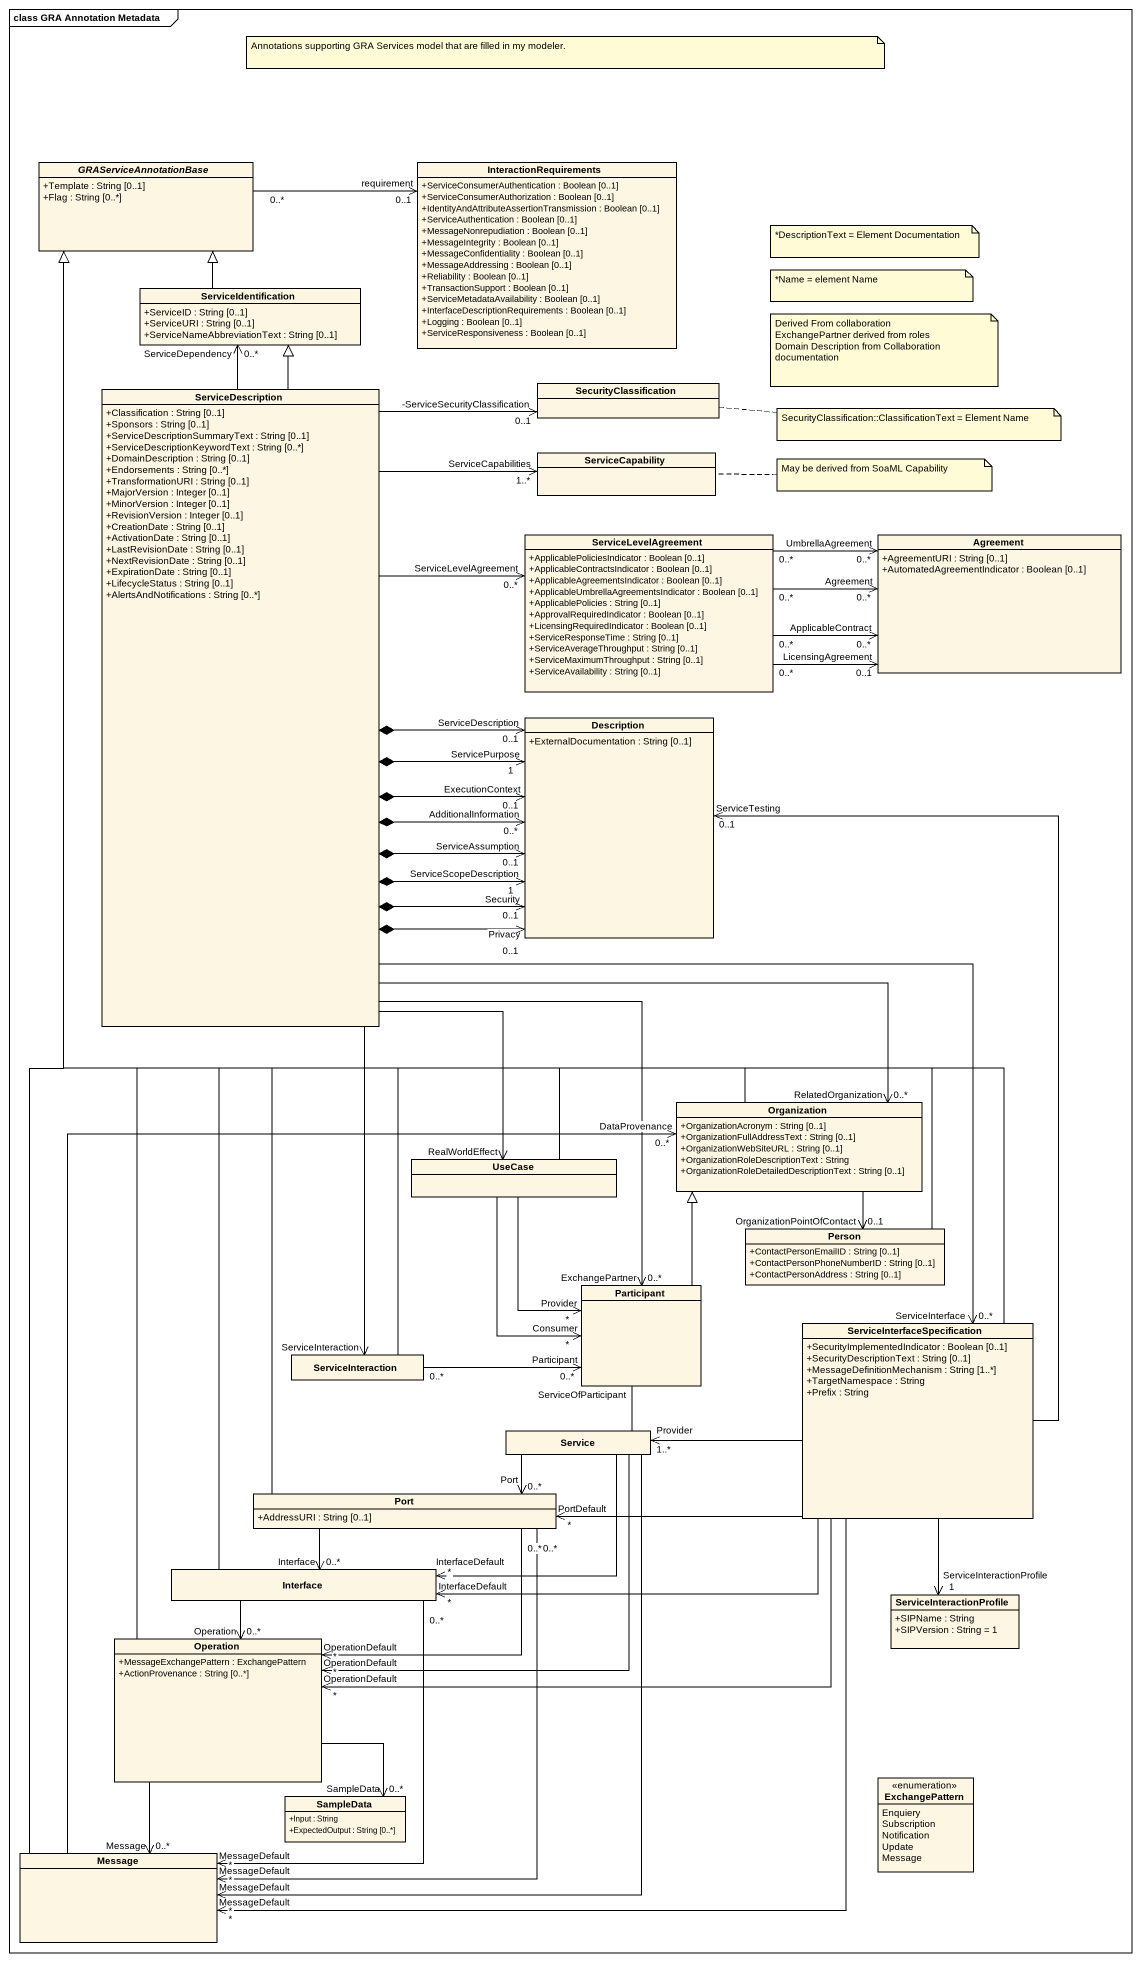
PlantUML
@startuml
mainframe class GRA Annotation Metadata
hide circle
hide empty members
skinparam classAttributeIconSize 0
abstract class GRAServiceAnnotationBase {
  +Template : String [0..1]
  +Flag : String [0..*]
}
class InteractionRequirements {
  +ServiceConsumerAuthentication : Boolean [0..1]
  +ServiceConsumerAuthorization : Boolean [0..1]
  +IdentityAndAttributeAssertionTransmission : Boolean [0..1]
  +ServiceAuthentication : Boolean [0..1]
  +MessageNonrepudiation : Boolean [0..1]
  +MessageIntegrity : Boolean [0..1]
  +MessageConfidentiality : Boolean [0..1]
  +MessageAddressing : Boolean [0..1]
  +Reliability : Boolean [0..1]
  +TransactionSupport : Boolean [0..1]
  +ServiceMetadataAvailability : Boolean [0..1]
  +InterfaceDescriptionRequirements : Boolean [0..1]
  +Logging : Boolean [0..1]
  +ServiceResponsiveness : Boolean [0..1]
}
class ServiceIdentification {
  +ServiceID : String [0..1]
  +ServiceURI : String [0..1]
  +ServiceNameAbbreviationText : String [0..1]
}
class SecurityClassification
class ServiceDescription {
  +Classification : String [0..1]
  +Sponsors : String [0..1]
  +ServiceDescriptionSummaryText : String [0..1]
  +ServiceDescriptionKeywordText : String [0..*]
  +DomainDescription : String [0..1]
  +Endorsements : String [0..*]
  +TransformationURI : String [0..1]
  +MajorVersion : Integer [0..1]
  +MinorVersion : Integer [0..1]
  +RevisionVersion : Integer [0..1]
  +CreationDate : String [0..1]
  +ActivationDate : String [0..1]
  +LastRevisionDate : String [0..1]
  +NextRevisionDate : String [0..1]
  +ExpirationDate : String [0..1]
  +LifecycleStatus : String [0..1]
  +AlertsAndNotifications : String [0..*]
}
class ServiceCapability
class ServiceLevelAgreement {
  +ApplicablePoliciesIndicator : Boolean [0..1]
  +ApplicableContractsIndicator : Boolean [0..1]
  +ApplicableAgreementsIndicator : Boolean [0..1]
  +ApplicableUmbrellaAgreementsIndicator : Boolean [0..1]
  +ApplicablePolicies : String [0..1]
  +ApprovalRequiredIndicator : Boolean [0..1]
  +LicensingRequiredIndicator : Boolean [0..1]
  +ServiceResponseTime : String [0..1]
  +ServiceAverageThroughput : String [0..1]
  +ServiceMaximumThroughput : String [0..1]
  +ServiceAvailability : String [0..1]
}
class Agreement {
  +AgreementURI : String [0..1]
  +AutomatedAgreementIndicator : Boolean [0..1]
}
class Description {
  +ExternalDocumentation : String [0..1]
}
class Organization {
  +OrganizationAcronym : String [0..1]
  +OrganizationFullAddressText : String [0..1]
  +OrganizationWebSiteURL : String [0..1]
  +OrganizationRoleDescriptionText : String
  +OrganizationRoleDetailedDescriptionText : String [0..1]
}
class "UseCase" as UseCase_
class "Person" as Person_ {
  +ContactPersonEmailID : String [0..1]
  +ContactPersonPhoneNumberID : String [0..1]
  +ContactPersonAddress : String [0..1]
}
class "Participant" as Participant_
class ServiceInteraction
class "ServiceInterfaceSpecification" as ServiceInterfaceSpecificatio {
  +SecurityImplementedIndicator : Boolean [0..1]
  +SecurityDescriptionText : String [0..1]
  +MessageDefinitionMechanism : String [1..*]
  +TargetNamespace : String
  +Prefix : String
}
class Service
class "Port" as Port_ {
  +AddressURI : String [0..1]
}
class "Interface" as Interface_
class ServiceInteractionProfile {
  +SIPName : String
  +SIPVersion : String = 1
}
class Operation {
  +MessageExchangePattern : ExchangePattern
  +ActionProvenance : String [0..*]
}
class SampleData {
  +Input : String
  +ExpectedOutput : String [0..*]
}
enum ExchangePattern {
  Enquiery
  Subscription
  Notification
  Update
  Message
}
class Message
InteractionRequirements "requirement\n0..1" <-left- "0..*" GRAServiceAnnotationBase
ServiceIdentification -up-|> GRAServiceAnnotationBase
SecurityClassification "-ServiceSecurityClassification\n0..1" <-- ServiceDescription
ServiceDescription -up-> "ServiceDependency\n0..*" ServiceIdentification
ServiceDescription -up-|> ServiceIdentification
ServiceDescription -up-> "ServiceCapabilities\n1..*" ServiceCapability
ServiceDescription -right-> "ServiceLevelAgreement\n0..*" ServiceLevelAgreement
ServiceDescription --> "RelatedOrganization\n0..*" Organization
ServiceDescription --> "RealWorldEffect" UseCase_
ServiceDescription --> "ExchangePartner\n0..*" Participant_
ServiceDescription --> "ServiceInteraction" ServiceInteraction
ServiceDescription --> "ServiceInterface\n0..*" ServiceInterfaceSpecificatio
ServiceLevelAgreement "0..*" -right-> "Agreement\n0..*" Agreement
ServiceLevelAgreement "0..*" -right-> "LicensingAgreement\n0..1" Agreement
ServiceLevelAgreement "0..*" -right-> "UmbrellaAgreement\n0..*" Agreement
ServiceLevelAgreement "0..*" -right-> "ApplicableContract\n0..*" Agreement
Description "ExecutionContext\n0..1" <-left-* ServiceDescription
Description "AdditionalInformation\n0..*" <-left-* ServiceDescription
Description "ServiceAssumption\n0..1" <-left-* ServiceDescription
Description "ServiceScopeDescription\n1" <-left-* ServiceDescription
Description "ServicePurpose\n1" <-left-* ServiceDescription
Description "ServiceDescription\n0..1" <-left-* ServiceDescription
Description "Security\n0..1" <-left-* ServiceDescription
Description "Privacy\n0..1" <-left-* ServiceDescription
Description "ServiceTesting\n0..1" <-- ServiceInterfaceSpecificatio
Organization -up-|> GRAServiceAnnotationBase
Organization --> "OrganizationPointOfContact\n0..1" Person_
UseCase_ -up-|> GRAServiceAnnotationBase
UseCase_ --> "Consumer\n*" Participant_
Person_ -up-|> GRAServiceAnnotationBase
Participant_ -up-|> Organization
Participant_ "Provider\n*" <-up- UseCase_
Participant_ "ServiceOfParticipant" -- Service
ServiceInteraction -up-|> GRAServiceAnnotationBase
ServiceInteraction "0..*" -right-> "Participant\n0..*" Participant_
ServiceInterfaceSpecificatio -up-|> GRAServiceAnnotationBase
ServiceInterfaceSpecificatio --> "ServiceInteractionProfile\n1" ServiceInteractionProfile
Service "Provider\n1..*" <-right- ServiceInterfaceSpecificatio
Port_ -up-|> GRAServiceAnnotationBase
Port_ "PortDefault\n*" <-right- ServiceInterfaceSpecificatio
Port_ "Port\n0..*" <-right- Service
Interface_ -up-|> GRAServiceAnnotationBase
Interface_ "InterfaceDefault\n*" <-right- ServiceInterfaceSpecificatio
Interface_ "InterfaceDefault\n*" <-right- Service
Interface_ "Interface\n0..*" <-up- Port_
Operation -up-|> GRAServiceAnnotationBase
Operation "OperationDefault\n*" <-right- ServiceInterfaceSpecificatio
Operation "OperationDefault\n*" <-up- Service
Operation "OperationDefault\n*" <-up- "0..*" Port_
Operation "Operation\n0..*" <-up- Interface_
Operation --> "0..*\nSampleData" SampleData
Message -up-|> GRAServiceAnnotationBase
Message -up-> "DataProvenance\n0..*" Organization
Message "MessageDefault\n*" <-right- ServiceInterfaceSpecificatio
Message "MessageDefault\n*" <-up- Service
Message "MessageDefault\n*" <-up- "0..*" Port_
Message "MessageDefault\n*" <-up- "0..*" Interface_
Message "Message\n0..*" <-up- Operation
note as N1
  Annotations supporting GRA Services model that are filled in my modeler.
end note
note as N2
  *DescriptionText = Element Documentation
end note
note as N3
  *Name = element Name
end note
note as N4
  Derived From collaboration
  ExchangePartner derived from roles
  Domain Description from Collaboration documentation
end note
note right of SecurityClassification : SecurityClassification::ClassificationText = Element Name
note right of ServiceCapability : May be derived from SoaML Capability
@enduml
